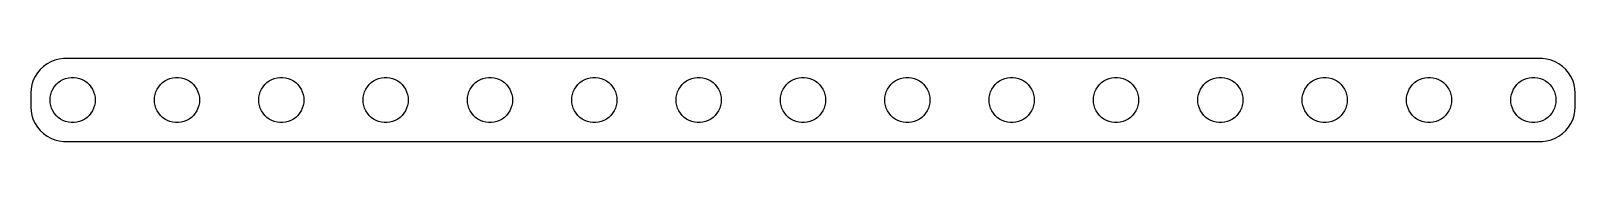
# Model space of a CAD drawing. Header units: metres. Extents: x 9 to 231, y 9 to 21.
import ezdxf

# ---------------------------------------------------------------- set-up
doc = ezdxf.new("R2010")
doc.units = ezdxf.units.M

msp = doc.modelspace()

# ---------------------------------------------------------------- linework, layer by layer
for p, q in [((11.3209, 20.2216), (10.8129, 19.8526)), ((11.8711, 20.5241), (11.3209, 20.2216)), ((12.4549, 20.7553), (11.8711, 20.5241)), ((13.0631, 20.9114), (12.4549, 20.7553)), ((13.686, 20.9901), (13.0631, 20.9114)), ((14, 20.9901), (13.686, 20.9901)), ((226, 21), (14, 21)), ((14, 21), (14, 20.9901)), ((226, 20.9901), (226, 21)), ((226.314, 20.9901), (226, 20.9901)), ((226.937, 20.9114), (226.314, 20.9901)), ((227.545, 20.7553), (226.937, 20.9114)), ((228.129, 20.5241), (227.545, 20.7553)), ((228.679, 20.2216), (228.129, 20.5241)), ((229.187, 19.8526), (228.679, 20.2216)), ((9.3511, 17.8406), (9.1571, 17.2434)), ((9.6184, 18.4088), (9.3511, 17.8406)), ((9.9549, 18.9389), (9.6184, 18.4088)), ((10.3551, 19.4227), (9.9549, 18.9389)), ((10.8129, 19.8526), (10.3551, 19.4227)), ((13.2586, 17.7441), (13.6162, 17.9407)), ((13.6162, 17.9407), (13.9957, 18.0909)), ((13.9957, 18.0909), (14.391, 18.1924)), ((14.391, 18.1924), (14.7959, 18.2436)), ((14.7959, 18.2436), (15.2041, 18.2436)), ((15.2041, 18.2436), (15.609, 18.1924)), ((15.609, 18.1924), (16.0043, 18.0909)), ((16.0043, 18.0909), (16.3838, 17.9407)), ((16.3838, 17.9407), (16.7414, 17.7441)), ((28.2586, 17.7441), (28.6162, 17.9407)), ((28.6162, 17.9407), (28.9957, 18.0909)), ((28.9957, 18.0909), (29.391, 18.1924)), ((29.391, 18.1924), (29.7959, 18.2436)), ((29.7959, 18.2436), (30.2041, 18.2436)), ((30.2041, 18.2436), (30.609, 18.1924)), ((30.609, 18.1924), (31.0043, 18.0909)), ((31.0043, 18.0909), (31.3838, 17.9407)), ((31.3838, 17.9407), (31.7414, 17.7441)), ((43.2586, 17.7441), (43.6162, 17.9407)), ((43.6162, 17.9407), (43.9957, 18.0909)), ((43.9957, 18.0909), (44.391, 18.1924)), ((44.391, 18.1924), (44.7959, 18.2436)), ((44.7959, 18.2436), (45.2041, 18.2436)), ((45.2041, 18.2436), (45.609, 18.1924)), ((45.609, 18.1924), (46.0043, 18.0909)), ((46.0043, 18.0909), (46.3838, 17.9407)), ((46.3838, 17.9407), (46.7414, 17.7441)), ((58.2586, 17.7441), (58.6162, 17.9407)), ((58.6162, 17.9407), (58.9957, 18.0909)), ((58.9957, 18.0909), (59.391, 18.1924)), ((59.391, 18.1924), (59.7959, 18.2436)), ((59.7959, 18.2436), (60.2041, 18.2436)), ((60.2041, 18.2436), (60.609, 18.1924)), ((60.609, 18.1924), (61.0043, 18.0909)), ((61.0043, 18.0909), (61.3838, 17.9407)), ((61.3838, 17.9407), (61.7414, 17.7441)), ((73.2586, 17.7441), (73.6162, 17.9407)), ((73.6162, 17.9407), (73.9957, 18.0909)), ((73.9957, 18.0909), (74.391, 18.1924)), ((74.391, 18.1924), (74.7959, 18.2436)), ((74.7959, 18.2436), (75.2041, 18.2436)), ((75.2041, 18.2436), (75.609, 18.1924)), ((75.609, 18.1924), (76.0043, 18.0909)), ((76.0043, 18.0909), (76.3838, 17.9407)), ((76.3838, 17.9407), (76.7414, 17.7441)), ((88.2586, 17.7441), (88.6162, 17.9407)), ((88.6162, 17.9407), (88.9957, 18.0909)), ((88.9957, 18.0909), (89.391, 18.1924)), ((89.391, 18.1924), (89.7959, 18.2436)), ((89.7959, 18.2436), (90.2041, 18.2436)), ((90.2041, 18.2436), (90.609, 18.1924)), ((90.609, 18.1924), (91.0043, 18.0909)), ((91.0043, 18.0909), (91.3838, 17.9407)), ((91.3838, 17.9407), (91.7414, 17.7441)), ((103.259, 17.7441), (103.616, 17.9407)), ((103.616, 17.9407), (103.996, 18.0909)), ((103.996, 18.0909), (104.391, 18.1924)), ((104.391, 18.1924), (104.796, 18.2436)), ((104.796, 18.2436), (105.204, 18.2436)), ((105.204, 18.2436), (105.609, 18.1924)), ((105.609, 18.1924), (106.004, 18.0909)), ((106.004, 18.0909), (106.384, 17.9407)), ((106.384, 17.9407), (106.741, 17.7441)), ((118.259, 17.7441), (118.616, 17.9407)), ((118.616, 17.9407), (118.996, 18.0909)), ((118.996, 18.0909), (119.391, 18.1924)), ((119.391, 18.1924), (119.796, 18.2436)), ((119.796, 18.2436), (120.204, 18.2436)), ((120.204, 18.2436), (120.609, 18.1924)), ((120.609, 18.1924), (121.004, 18.0909)), ((121.004, 18.0909), (121.384, 17.9407)), ((121.384, 17.9407), (121.741, 17.7441)), ((133.259, 17.7441), (133.616, 17.9407)), ((133.616, 17.9407), (133.996, 18.0909)), ((133.996, 18.0909), (134.391, 18.1924)), ((134.391, 18.1924), (134.796, 18.2436)), ((134.796, 18.2436), (135.204, 18.2436)), ((135.204, 18.2436), (135.609, 18.1924)), ((135.609, 18.1924), (136.004, 18.0909)), ((136.004, 18.0909), (136.384, 17.9407)), ((136.384, 17.9407), (136.741, 17.7441)), ((148.259, 17.7441), (148.616, 17.9407)), ((148.616, 17.9407), (148.996, 18.0909)), ((148.996, 18.0909), (149.391, 18.1924)), ((149.391, 18.1924), (149.796, 18.2436)), ((149.796, 18.2436), (150.204, 18.2436)), ((150.204, 18.2436), (150.609, 18.1924)), ((150.609, 18.1924), (151.004, 18.0909)), ((151.004, 18.0909), (151.384, 17.9407)), ((151.384, 17.9407), (151.741, 17.7441)), ((163.259, 17.7441), (163.616, 17.9407)), ((163.616, 17.9407), (163.996, 18.0909)), ((163.996, 18.0909), (164.391, 18.1924)), ((164.391, 18.1924), (164.796, 18.2436)), ((164.796, 18.2436), (165.204, 18.2436)), ((165.204, 18.2436), (165.609, 18.1924)), ((165.609, 18.1924), (166.004, 18.0909)), ((166.004, 18.0909), (166.384, 17.9407)), ((166.384, 17.9407), (166.741, 17.7441)), ((178.259, 17.7441), (178.616, 17.9407)), ((178.616, 17.9407), (178.996, 18.0909)), ((178.996, 18.0909), (179.391, 18.1924)), ((179.391, 18.1924), (179.796, 18.2436)), ((179.796, 18.2436), (180.204, 18.2436)), ((180.204, 18.2436), (180.609, 18.1924)), ((180.609, 18.1924), (181.004, 18.0909)), ((181.004, 18.0909), (181.384, 17.9407)), ((181.384, 17.9407), (181.741, 17.7441)), ((193.259, 17.7441), (193.616, 17.9407)), ((193.616, 17.9407), (193.996, 18.0909)), ((193.996, 18.0909), (194.391, 18.1924)), ((194.391, 18.1924), (194.796, 18.2436)), ((194.796, 18.2436), (195.204, 18.2436)), ((195.204, 18.2436), (195.609, 18.1924)), ((195.609, 18.1924), (196.004, 18.0909)), ((196.004, 18.0909), (196.384, 17.9407)), ((196.384, 17.9407), (196.741, 17.7441)), ((208.259, 17.7441), (208.616, 17.9407)), ((208.616, 17.9407), (208.996, 18.0909)), ((208.996, 18.0909), (209.391, 18.1924)), ((209.391, 18.1924), (209.796, 18.2436)), ((209.796, 18.2436), (210.204, 18.2436)), ((210.204, 18.2436), (210.609, 18.1924)), ((210.609, 18.1924), (211.004, 18.0909)), ((211.004, 18.0909), (211.384, 17.9407)), ((211.384, 17.9407), (211.741, 17.7441)), ((223.259, 17.7441), (223.616, 17.9407)), ((223.616, 17.9407), (223.996, 18.0909)), ((223.996, 18.0909), (224.391, 18.1924)), ((224.391, 18.1924), (224.796, 18.2436)), ((224.796, 18.2436), (225.204, 18.2436)), ((225.204, 18.2436), (225.609, 18.1924)), ((225.609, 18.1924), (226.004, 18.0909)), ((226.004, 18.0909), (226.384, 17.9407)), ((226.384, 17.9407), (226.741, 17.7441)), ((229.645, 19.4227), (229.187, 19.8526)), ((230.045, 18.9389), (229.645, 19.4227)), ((230.382, 18.4088), (230.045, 18.9389)), ((230.649, 17.8406), (230.382, 18.4088)), ((230.843, 17.2434), (230.649, 17.8406)), ((9.0394, 16.6267), (9, 16)), ((9, 16), (9, 14)), ((9.1571, 17.2434), (9.0394, 16.6267)), ((11.7756, 15.4073), (11.8521, 15.8082)), ((11.8521, 15.8082), (11.9782, 16.1964)), ((11.9782, 16.1964), (12.152, 16.5657)), ((12.152, 16.5657), (12.3707, 16.9103)), ((12.3707, 16.9103), (12.6308, 17.2248)), ((12.6308, 17.2248), (12.9284, 17.5042)), ((12.9284, 17.5042), (13.2586, 17.7441)), ((16.7414, 17.7441), (17.0716, 17.5042)), ((17.0716, 17.5042), (17.3691, 17.2248)), ((17.3691, 17.2248), (17.6293, 16.9103)), ((17.6293, 16.9103), (17.848, 16.5657)), ((17.848, 16.5657), (18.0218, 16.1964)), ((18.0218, 16.1964), (18.1479, 15.8082)), ((18.1479, 15.8082), (18.2244, 15.4073)), ((26.7756, 15.4073), (26.8521, 15.8082)), ((26.8521, 15.8082), (26.9782, 16.1964)), ((26.9782, 16.1964), (27.152, 16.5657)), ((27.152, 16.5657), (27.3707, 16.9103)), ((27.3707, 16.9103), (27.6308, 17.2248)), ((27.6308, 17.2248), (27.9284, 17.5042)), ((27.9284, 17.5042), (28.2586, 17.7441)), ((31.7414, 17.7441), (32.0716, 17.5042)), ((32.0716, 17.5042), (32.3691, 17.2248)), ((32.3691, 17.2248), (32.6293, 16.9103)), ((32.6293, 16.9103), (32.848, 16.5657)), ((32.848, 16.5657), (33.0218, 16.1964)), ((33.0218, 16.1964), (33.1479, 15.8082)), ((33.1479, 15.8082), (33.2244, 15.4073)), ((41.7756, 15.4073), (41.8521, 15.8082)), ((41.8521, 15.8082), (41.9782, 16.1964)), ((41.9782, 16.1964), (42.152, 16.5657)), ((42.152, 16.5657), (42.3707, 16.9103)), ((42.3707, 16.9103), (42.6308, 17.2248)), ((42.6308, 17.2248), (42.9284, 17.5042)), ((42.9284, 17.5042), (43.2586, 17.7441)), ((46.7414, 17.7441), (47.0716, 17.5042)), ((47.0716, 17.5042), (47.3691, 17.2248)), ((47.3691, 17.2248), (47.6293, 16.9103)), ((47.6293, 16.9103), (47.848, 16.5657)), ((47.848, 16.5657), (48.0218, 16.1964)), ((48.0218, 16.1964), (48.1479, 15.8082)), ((48.1479, 15.8082), (48.2244, 15.4073)), ((56.7756, 15.4073), (56.8521, 15.8082)), ((56.8521, 15.8082), (56.9782, 16.1964)), ((56.9782, 16.1964), (57.152, 16.5657)), ((57.152, 16.5657), (57.3707, 16.9103)), ((57.3707, 16.9103), (57.6308, 17.2248)), ((57.6308, 17.2248), (57.9284, 17.5042)), ((57.9284, 17.5042), (58.2586, 17.7441)), ((61.7414, 17.7441), (62.0716, 17.5042)), ((62.0716, 17.5042), (62.3691, 17.2248)), ((62.3691, 17.2248), (62.6293, 16.9103)), ((62.6293, 16.9103), (62.848, 16.5657)), ((62.848, 16.5657), (63.0218, 16.1964)), ((63.0218, 16.1964), (63.1479, 15.8082)), ((63.1479, 15.8082), (63.2244, 15.4073)), ((71.7756, 15.4073), (71.8521, 15.8082)), ((71.8521, 15.8082), (71.9782, 16.1964)), ((71.9782, 16.1964), (72.152, 16.5657)), ((72.152, 16.5657), (72.3707, 16.9103)), ((72.3707, 16.9103), (72.6308, 17.2248)), ((72.6308, 17.2248), (72.9284, 17.5042)), ((72.9284, 17.5042), (73.2586, 17.7441)), ((76.7414, 17.7441), (77.0716, 17.5042)), ((77.0716, 17.5042), (77.3691, 17.2248)), ((77.3691, 17.2248), (77.6293, 16.9103)), ((77.6293, 16.9103), (77.848, 16.5657)), ((77.848, 16.5657), (78.0218, 16.1964)), ((78.0218, 16.1964), (78.1479, 15.8082)), ((78.1479, 15.8082), (78.2244, 15.4073)), ((86.7756, 15.4073), (86.8521, 15.8082)), ((86.8521, 15.8082), (86.9782, 16.1964)), ((86.9782, 16.1964), (87.152, 16.5657)), ((87.152, 16.5657), (87.3707, 16.9103)), ((87.3707, 16.9103), (87.6308, 17.2248)), ((87.6308, 17.2248), (87.9284, 17.5042)), ((87.9284, 17.5042), (88.2586, 17.7441)), ((91.7414, 17.7441), (92.0716, 17.5042)), ((92.0716, 17.5042), (92.3691, 17.2248)), ((92.3691, 17.2248), (92.6293, 16.9103)), ((92.6293, 16.9103), (92.848, 16.5657)), ((92.848, 16.5657), (93.0218, 16.1964)), ((93.0218, 16.1964), (93.1479, 15.8082)), ((93.1479, 15.8082), (93.2244, 15.4073)), ((101.776, 15.4073), (101.852, 15.8082)), ((101.852, 15.8082), (101.978, 16.1964)), ((101.978, 16.1964), (102.152, 16.5657)), ((102.152, 16.5657), (102.371, 16.9103)), ((102.371, 16.9103), (102.631, 17.2248)), ((102.631, 17.2248), (102.928, 17.5042)), ((102.928, 17.5042), (103.259, 17.7441)), ((106.741, 17.7441), (107.072, 17.5042)), ((107.072, 17.5042), (107.369, 17.2248)), ((107.369, 17.2248), (107.629, 16.9103)), ((107.629, 16.9103), (107.848, 16.5657)), ((107.848, 16.5657), (108.022, 16.1964)), ((108.022, 16.1964), (108.148, 15.8082)), ((108.148, 15.8082), (108.224, 15.4073)), ((116.776, 15.4073), (116.852, 15.8082)), ((116.852, 15.8082), (116.978, 16.1964)), ((116.978, 16.1964), (117.152, 16.5657)), ((117.152, 16.5657), (117.371, 16.9103)), ((117.371, 16.9103), (117.631, 17.2248)), ((117.631, 17.2248), (117.928, 17.5042)), ((117.928, 17.5042), (118.259, 17.7441)), ((121.741, 17.7441), (122.072, 17.5042)), ((122.072, 17.5042), (122.369, 17.2248)), ((122.369, 17.2248), (122.629, 16.9103)), ((122.629, 16.9103), (122.848, 16.5657)), ((122.848, 16.5657), (123.022, 16.1964)), ((123.022, 16.1964), (123.148, 15.8082)), ((123.148, 15.8082), (123.224, 15.4073)), ((131.776, 15.4073), (131.852, 15.8082)), ((131.852, 15.8082), (131.978, 16.1964)), ((131.978, 16.1964), (132.152, 16.5657)), ((132.152, 16.5657), (132.371, 16.9103)), ((132.371, 16.9103), (132.631, 17.2248)), ((132.631, 17.2248), (132.928, 17.5042)), ((132.928, 17.5042), (133.259, 17.7441)), ((136.741, 17.7441), (137.072, 17.5042)), ((137.072, 17.5042), (137.369, 17.2248)), ((137.369, 17.2248), (137.629, 16.9103)), ((137.629, 16.9103), (137.848, 16.5657)), ((137.848, 16.5657), (138.022, 16.1964)), ((138.022, 16.1964), (138.148, 15.8082)), ((138.148, 15.8082), (138.224, 15.4073)), ((146.776, 15.4073), (146.852, 15.8082)), ((146.852, 15.8082), (146.978, 16.1964)), ((146.978, 16.1964), (147.152, 16.5657)), ((147.152, 16.5657), (147.371, 16.9103)), ((147.371, 16.9103), (147.631, 17.2248)), ((147.631, 17.2248), (147.928, 17.5042)), ((147.928, 17.5042), (148.259, 17.7441)), ((151.741, 17.7441), (152.072, 17.5042)), ((152.072, 17.5042), (152.369, 17.2248)), ((152.369, 17.2248), (152.629, 16.9103)), ((152.629, 16.9103), (152.848, 16.5657)), ((152.848, 16.5657), (153.022, 16.1964)), ((153.022, 16.1964), (153.148, 15.8082)), ((153.148, 15.8082), (153.224, 15.4073)), ((161.776, 15.4073), (161.852, 15.8082)), ((161.852, 15.8082), (161.978, 16.1964)), ((161.978, 16.1964), (162.152, 16.5657)), ((162.152, 16.5657), (162.371, 16.9103)), ((162.371, 16.9103), (162.631, 17.2248)), ((162.631, 17.2248), (162.928, 17.5042)), ((162.928, 17.5042), (163.259, 17.7441)), ((166.741, 17.7441), (167.072, 17.5042)), ((167.072, 17.5042), (167.369, 17.2248)), ((167.369, 17.2248), (167.629, 16.9103)), ((167.629, 16.9103), (167.848, 16.5657)), ((167.848, 16.5657), (168.022, 16.1964)), ((168.022, 16.1964), (168.148, 15.8082)), ((168.148, 15.8082), (168.224, 15.4073)), ((176.776, 15.4073), (176.852, 15.8082)), ((176.852, 15.8082), (176.978, 16.1964)), ((176.978, 16.1964), (177.152, 16.5657)), ((177.152, 16.5657), (177.371, 16.9103)), ((177.371, 16.9103), (177.631, 17.2248)), ((177.631, 17.2248), (177.928, 17.5042)), ((177.928, 17.5042), (178.259, 17.7441)), ((181.741, 17.7441), (182.072, 17.5042)), ((182.072, 17.5042), (182.369, 17.2248)), ((182.369, 17.2248), (182.629, 16.9103)), ((182.629, 16.9103), (182.848, 16.5657)), ((182.848, 16.5657), (183.022, 16.1964)), ((183.022, 16.1964), (183.148, 15.8082)), ((183.148, 15.8082), (183.224, 15.4073)), ((191.776, 15.4073), (191.852, 15.8082)), ((191.852, 15.8082), (191.978, 16.1964)), ((191.978, 16.1964), (192.152, 16.5657)), ((192.152, 16.5657), (192.371, 16.9103)), ((192.371, 16.9103), (192.631, 17.2248)), ((192.631, 17.2248), (192.928, 17.5042)), ((192.928, 17.5042), (193.259, 17.7441)), ((196.741, 17.7441), (197.072, 17.5042)), ((197.072, 17.5042), (197.369, 17.2248)), ((197.369, 17.2248), (197.629, 16.9103)), ((197.629, 16.9103), (197.848, 16.5657)), ((197.848, 16.5657), (198.022, 16.1964)), ((198.022, 16.1964), (198.148, 15.8082)), ((198.148, 15.8082), (198.224, 15.4073)), ((206.776, 15.4073), (206.852, 15.8082)), ((206.852, 15.8082), (206.978, 16.1964)), ((206.978, 16.1964), (207.152, 16.5657)), ((207.152, 16.5657), (207.371, 16.9103)), ((207.371, 16.9103), (207.631, 17.2248)), ((207.631, 17.2248), (207.928, 17.5042)), ((207.928, 17.5042), (208.259, 17.7441)), ((211.741, 17.7441), (212.072, 17.5042)), ((212.072, 17.5042), (212.369, 17.2248)), ((212.369, 17.2248), (212.629, 16.9103)), ((212.629, 16.9103), (212.848, 16.5657)), ((212.848, 16.5657), (213.022, 16.1964)), ((213.022, 16.1964), (213.148, 15.8082)), ((213.148, 15.8082), (213.224, 15.4073)), ((221.776, 15.4073), (221.852, 15.8082)), ((221.852, 15.8082), (221.978, 16.1964)), ((221.978, 16.1964), (222.152, 16.5657)), ((222.152, 16.5657), (222.371, 16.9103)), ((222.371, 16.9103), (222.631, 17.2248)), ((222.631, 17.2248), (222.928, 17.5042)), ((222.928, 17.5042), (223.259, 17.7441)), ((226.741, 17.7441), (227.072, 17.5042)), ((227.072, 17.5042), (227.369, 17.2248)), ((227.369, 17.2248), (227.629, 16.9103)), ((227.629, 16.9103), (227.848, 16.5657)), ((227.848, 16.5657), (228.022, 16.1964)), ((228.022, 16.1964), (228.148, 15.8082)), ((228.148, 15.8082), (228.224, 15.4073)), ((230.961, 16.6267), (230.843, 17.2434)), ((231, 16), (230.961, 16.6267)), ((231, 14), (231, 16)), ((9, 14), (9.0394, 13.3733)), ((9.0394, 13.3733), (9.1571, 12.7565)), ((11.75, 15), (11.7756, 15.4073)), ((11.7756, 14.5927), (11.75, 15)), ((11.8521, 14.1918), (11.7756, 14.5927)), ((11.9782, 13.8036), (11.8521, 14.1918)), ((12.152, 13.4343), (11.9782, 13.8036)), ((12.3707, 13.0897), (12.152, 13.4343)), ((17.848, 13.4343), (17.6293, 13.0897)), ((18.0218, 13.8036), (17.848, 13.4343)), ((18.1479, 14.1918), (18.0218, 13.8036)), ((18.2244, 14.5927), (18.1479, 14.1918)), ((18.2244, 15.4073), (18.25, 15)), ((18.25, 15), (18.2244, 14.5927)), ((26.75, 15), (26.7756, 15.4073)), ((26.7756, 14.5927), (26.75, 15)), ((26.8521, 14.1918), (26.7756, 14.5927)), ((26.9782, 13.8036), (26.8521, 14.1918)), ((27.152, 13.4343), (26.9782, 13.8036)), ((27.3707, 13.0897), (27.152, 13.4343)), ((32.848, 13.4343), (32.6293, 13.0897)), ((33.0218, 13.8036), (32.848, 13.4343)), ((33.1479, 14.1918), (33.0218, 13.8036)), ((33.2244, 14.5927), (33.1479, 14.1918)), ((33.2244, 15.4073), (33.25, 15)), ((33.25, 15), (33.2244, 14.5927)), ((41.75, 15), (41.7756, 15.4073)), ((41.7756, 14.5927), (41.75, 15)), ((41.8521, 14.1918), (41.7756, 14.5927)), ((41.9782, 13.8036), (41.8521, 14.1918)), ((42.152, 13.4343), (41.9782, 13.8036)), ((42.3707, 13.0897), (42.152, 13.4343)), ((47.848, 13.4343), (47.6293, 13.0897)), ((48.0218, 13.8036), (47.848, 13.4343)), ((48.1479, 14.1918), (48.0218, 13.8036)), ((48.2244, 14.5927), (48.1479, 14.1918)), ((48.2244, 15.4073), (48.25, 15)), ((48.25, 15), (48.2244, 14.5927)), ((56.75, 15), (56.7756, 15.4073)), ((56.7756, 14.5927), (56.75, 15)), ((56.8521, 14.1918), (56.7756, 14.5927)), ((56.9782, 13.8036), (56.8521, 14.1918)), ((57.152, 13.4343), (56.9782, 13.8036)), ((57.3707, 13.0897), (57.152, 13.4343)), ((62.848, 13.4343), (62.6293, 13.0897)), ((63.0218, 13.8036), (62.848, 13.4343)), ((63.1479, 14.1918), (63.0218, 13.8036)), ((63.2244, 14.5927), (63.1479, 14.1918)), ((63.2244, 15.4073), (63.25, 15)), ((63.25, 15), (63.2244, 14.5927)), ((71.75, 15), (71.7756, 15.4073)), ((71.7756, 14.5927), (71.75, 15)), ((71.8521, 14.1918), (71.7756, 14.5927)), ((71.9782, 13.8036), (71.8521, 14.1918)), ((72.152, 13.4343), (71.9782, 13.8036)), ((72.3707, 13.0897), (72.152, 13.4343)), ((77.848, 13.4343), (77.6293, 13.0897)), ((78.0218, 13.8036), (77.848, 13.4343)), ((78.1479, 14.1918), (78.0218, 13.8036)), ((78.2244, 14.5927), (78.1479, 14.1918)), ((78.2244, 15.4073), (78.25, 15)), ((78.25, 15), (78.2244, 14.5927)), ((86.75, 15), (86.7756, 15.4073)), ((86.7756, 14.5927), (86.75, 15)), ((86.8521, 14.1918), (86.7756, 14.5927)), ((86.9782, 13.8036), (86.8521, 14.1918)), ((87.152, 13.4343), (86.9782, 13.8036)), ((87.3707, 13.0897), (87.152, 13.4343)), ((92.848, 13.4343), (92.6293, 13.0897)), ((93.0218, 13.8036), (92.848, 13.4343)), ((93.1479, 14.1918), (93.0218, 13.8036)), ((93.2244, 14.5927), (93.1479, 14.1918)), ((93.2244, 15.4073), (93.25, 15)), ((93.25, 15), (93.2244, 14.5927)), ((101.75, 15), (101.776, 15.4073)), ((101.776, 14.5927), (101.75, 15)), ((101.852, 14.1918), (101.776, 14.5927)), ((101.978, 13.8036), (101.852, 14.1918)), ((102.152, 13.4343), (101.978, 13.8036)), ((102.371, 13.0897), (102.152, 13.4343)), ((107.848, 13.4343), (107.629, 13.0897)), ((108.022, 13.8036), (107.848, 13.4343)), ((108.148, 14.1918), (108.022, 13.8036)), ((108.224, 14.5927), (108.148, 14.1918)), ((108.224, 15.4073), (108.25, 15)), ((108.25, 15), (108.224, 14.5927)), ((116.75, 15), (116.776, 15.4073)), ((116.776, 14.5927), (116.75, 15)), ((116.852, 14.1918), (116.776, 14.5927)), ((116.978, 13.8036), (116.852, 14.1918)), ((117.152, 13.4343), (116.978, 13.8036)), ((117.371, 13.0897), (117.152, 13.4343)), ((122.848, 13.4343), (122.629, 13.0897)), ((123.022, 13.8036), (122.848, 13.4343)), ((123.148, 14.1918), (123.022, 13.8036)), ((123.224, 14.5927), (123.148, 14.1918)), ((123.224, 15.4073), (123.25, 15)), ((123.25, 15), (123.224, 14.5927)), ((131.75, 15), (131.776, 15.4073)), ((131.776, 14.5927), (131.75, 15)), ((131.852, 14.1918), (131.776, 14.5927)), ((131.978, 13.8036), (131.852, 14.1918)), ((132.152, 13.4343), (131.978, 13.8036)), ((132.371, 13.0897), (132.152, 13.4343)), ((137.848, 13.4343), (137.629, 13.0897)), ((138.022, 13.8036), (137.848, 13.4343)), ((138.148, 14.1918), (138.022, 13.8036)), ((138.224, 14.5927), (138.148, 14.1918)), ((138.224, 15.4073), (138.25, 15)), ((138.25, 15), (138.224, 14.5927)), ((146.75, 15), (146.776, 15.4073)), ((146.776, 14.5927), (146.75, 15)), ((146.852, 14.1918), (146.776, 14.5927)), ((146.978, 13.8036), (146.852, 14.1918)), ((147.152, 13.4343), (146.978, 13.8036)), ((147.371, 13.0897), (147.152, 13.4343)), ((152.848, 13.4343), (152.629, 13.0897)), ((153.022, 13.8036), (152.848, 13.4343)), ((153.148, 14.1918), (153.022, 13.8036)), ((153.224, 14.5927), (153.148, 14.1918)), ((153.224, 15.4073), (153.25, 15)), ((153.25, 15), (153.224, 14.5927)), ((161.75, 15), (161.776, 15.4073)), ((161.776, 14.5927), (161.75, 15)), ((161.852, 14.1918), (161.776, 14.5927)), ((161.978, 13.8036), (161.852, 14.1918)), ((162.152, 13.4343), (161.978, 13.8036)), ((162.371, 13.0897), (162.152, 13.4343)), ((167.848, 13.4343), (167.629, 13.0897)), ((168.022, 13.8036), (167.848, 13.4343)), ((168.148, 14.1918), (168.022, 13.8036)), ((168.224, 14.5927), (168.148, 14.1918)), ((168.224, 15.4073), (168.25, 15)), ((168.25, 15), (168.224, 14.5927)), ((176.75, 15), (176.776, 15.4073)), ((176.776, 14.5927), (176.75, 15)), ((176.852, 14.1918), (176.776, 14.5927)), ((176.978, 13.8036), (176.852, 14.1918)), ((177.152, 13.4343), (176.978, 13.8036)), ((177.371, 13.0897), (177.152, 13.4343)), ((182.848, 13.4343), (182.629, 13.0897)), ((183.022, 13.8036), (182.848, 13.4343)), ((183.148, 14.1918), (183.022, 13.8036)), ((183.224, 14.5927), (183.148, 14.1918)), ((183.224, 15.4073), (183.25, 15)), ((183.25, 15), (183.224, 14.5927)), ((191.75, 15), (191.776, 15.4073)), ((191.776, 14.5927), (191.75, 15)), ((191.852, 14.1918), (191.776, 14.5927)), ((191.978, 13.8036), (191.852, 14.1918)), ((192.152, 13.4343), (191.978, 13.8036)), ((192.371, 13.0897), (192.152, 13.4343)), ((197.848, 13.4343), (197.629, 13.0897)), ((198.022, 13.8036), (197.848, 13.4343)), ((198.148, 14.1918), (198.022, 13.8036)), ((198.224, 14.5927), (198.148, 14.1918)), ((198.224, 15.4073), (198.25, 15)), ((198.25, 15), (198.224, 14.5927)), ((206.75, 15), (206.776, 15.4073)), ((206.776, 14.5927), (206.75, 15)), ((206.852, 14.1918), (206.776, 14.5927)), ((206.978, 13.8036), (206.852, 14.1918)), ((207.152, 13.4343), (206.978, 13.8036)), ((207.371, 13.0897), (207.152, 13.4343)), ((212.848, 13.4343), (212.629, 13.0897)), ((213.022, 13.8036), (212.848, 13.4343)), ((213.148, 14.1918), (213.022, 13.8036)), ((213.224, 14.5927), (213.148, 14.1918)), ((213.224, 15.4073), (213.25, 15)), ((213.25, 15), (213.224, 14.5927)), ((221.75, 15), (221.776, 15.4073)), ((221.776, 14.5927), (221.75, 15)), ((221.852, 14.1918), (221.776, 14.5927)), ((221.978, 13.8036), (221.852, 14.1918)), ((222.152, 13.4343), (221.978, 13.8036)), ((222.371, 13.0897), (222.152, 13.4343)), ((227.848, 13.4343), (227.629, 13.0897)), ((228.022, 13.8036), (227.848, 13.4343)), ((228.148, 14.1918), (228.022, 13.8036)), ((228.224, 14.5927), (228.148, 14.1918)), ((228.224, 15.4073), (228.25, 15)), ((228.25, 15), (228.224, 14.5927)), ((230.843, 12.7565), (230.961, 13.3733)), ((230.961, 13.3733), (231, 14)), ((9.1571, 12.7565), (9.3511, 12.1594)), ((9.3511, 12.1594), (9.6184, 11.5912)), ((9.6184, 11.5912), (9.9549, 11.0611)), ((12.6308, 12.7752), (12.3707, 13.0897)), ((12.9284, 12.4958), (12.6308, 12.7752)), ((13.2586, 12.2559), (12.9284, 12.4958)), ((13.6162, 12.0593), (13.2586, 12.2559)), ((13.9957, 11.9091), (13.6162, 12.0593)), ((14.391, 11.8076), (13.9957, 11.9091)), ((14.7959, 11.7564), (14.391, 11.8076)), ((15.2041, 11.7564), (14.7959, 11.7564)), ((15.609, 11.8076), (15.2041, 11.7564)), ((16.0043, 11.9091), (15.609, 11.8076)), ((16.3838, 12.0593), (16.0043, 11.9091)), ((16.7414, 12.2559), (16.3838, 12.0593)), ((17.0716, 12.4958), (16.7414, 12.2559)), ((17.3691, 12.7752), (17.0716, 12.4958)), ((17.6293, 13.0897), (17.3691, 12.7752)), ((27.6308, 12.7752), (27.3707, 13.0897)), ((27.9284, 12.4958), (27.6308, 12.7752)), ((28.2586, 12.2559), (27.9284, 12.4958)), ((28.6162, 12.0593), (28.2586, 12.2559)), ((28.9957, 11.9091), (28.6162, 12.0593)), ((29.391, 11.8076), (28.9957, 11.9091)), ((29.7959, 11.7564), (29.391, 11.8076)), ((30.2041, 11.7564), (29.7959, 11.7564)), ((30.609, 11.8076), (30.2041, 11.7564)), ((31.0043, 11.9091), (30.609, 11.8076)), ((31.3838, 12.0593), (31.0043, 11.9091)), ((31.7414, 12.2559), (31.3838, 12.0593)), ((32.0716, 12.4958), (31.7414, 12.2559)), ((32.3691, 12.7752), (32.0716, 12.4958)), ((32.6293, 13.0897), (32.3691, 12.7752)), ((42.6308, 12.7752), (42.3707, 13.0897)), ((42.9284, 12.4958), (42.6308, 12.7752)), ((43.2586, 12.2559), (42.9284, 12.4958)), ((43.6162, 12.0593), (43.2586, 12.2559)), ((43.9957, 11.9091), (43.6162, 12.0593)), ((44.391, 11.8076), (43.9957, 11.9091)), ((44.7959, 11.7564), (44.391, 11.8076)), ((45.2041, 11.7564), (44.7959, 11.7564)), ((45.609, 11.8076), (45.2041, 11.7564)), ((46.0043, 11.9091), (45.609, 11.8076)), ((46.3838, 12.0593), (46.0043, 11.9091)), ((46.7414, 12.2559), (46.3838, 12.0593)), ((47.0716, 12.4958), (46.7414, 12.2559)), ((47.3691, 12.7752), (47.0716, 12.4958)), ((47.6293, 13.0897), (47.3691, 12.7752)), ((57.6308, 12.7752), (57.3707, 13.0897)), ((57.9284, 12.4958), (57.6308, 12.7752)), ((58.2586, 12.2559), (57.9284, 12.4958)), ((58.6162, 12.0593), (58.2586, 12.2559)), ((58.9957, 11.9091), (58.6162, 12.0593)), ((59.391, 11.8076), (58.9957, 11.9091)), ((59.7959, 11.7564), (59.391, 11.8076)), ((60.2041, 11.7564), (59.7959, 11.7564)), ((60.609, 11.8076), (60.2041, 11.7564)), ((61.0043, 11.9091), (60.609, 11.8076)), ((61.3838, 12.0593), (61.0043, 11.9091)), ((61.7414, 12.2559), (61.3838, 12.0593)), ((62.0716, 12.4958), (61.7414, 12.2559)), ((62.3691, 12.7752), (62.0716, 12.4958)), ((62.6293, 13.0897), (62.3691, 12.7752)), ((72.6308, 12.7752), (72.3707, 13.0897)), ((72.9284, 12.4958), (72.6308, 12.7752)), ((73.2586, 12.2559), (72.9284, 12.4958)), ((73.6162, 12.0593), (73.2586, 12.2559)), ((73.9957, 11.9091), (73.6162, 12.0593)), ((74.391, 11.8076), (73.9957, 11.9091)), ((74.7959, 11.7564), (74.391, 11.8076)), ((75.2041, 11.7564), (74.7959, 11.7564)), ((75.609, 11.8076), (75.2041, 11.7564)), ((76.0043, 11.9091), (75.609, 11.8076)), ((76.3838, 12.0593), (76.0043, 11.9091)), ((76.7414, 12.2559), (76.3838, 12.0593)), ((77.0716, 12.4958), (76.7414, 12.2559)), ((77.3691, 12.7752), (77.0716, 12.4958)), ((77.6293, 13.0897), (77.3691, 12.7752)), ((87.6308, 12.7752), (87.3707, 13.0897)), ((87.9284, 12.4958), (87.6308, 12.7752)), ((88.2586, 12.2559), (87.9284, 12.4958)), ((88.6162, 12.0593), (88.2586, 12.2559)), ((88.9957, 11.9091), (88.6162, 12.0593)), ((89.391, 11.8076), (88.9957, 11.9091)), ((89.7959, 11.7564), (89.391, 11.8076)), ((90.2041, 11.7564), (89.7959, 11.7564)), ((90.609, 11.8076), (90.2041, 11.7564)), ((91.0043, 11.9091), (90.609, 11.8076)), ((91.3838, 12.0593), (91.0043, 11.9091)), ((91.7414, 12.2559), (91.3838, 12.0593)), ((92.0716, 12.4958), (91.7414, 12.2559)), ((92.3691, 12.7752), (92.0716, 12.4958)), ((92.6293, 13.0897), (92.3691, 12.7752)), ((102.631, 12.7752), (102.371, 13.0897)), ((102.928, 12.4958), (102.631, 12.7752)), ((103.259, 12.2559), (102.928, 12.4958)), ((103.616, 12.0593), (103.259, 12.2559)), ((103.996, 11.9091), (103.616, 12.0593)), ((104.391, 11.8076), (103.996, 11.9091)), ((104.796, 11.7564), (104.391, 11.8076)), ((105.204, 11.7564), (104.796, 11.7564)), ((105.609, 11.8076), (105.204, 11.7564)), ((106.004, 11.9091), (105.609, 11.8076)), ((106.384, 12.0593), (106.004, 11.9091)), ((106.741, 12.2559), (106.384, 12.0593)), ((107.072, 12.4958), (106.741, 12.2559)), ((107.369, 12.7752), (107.072, 12.4958)), ((107.629, 13.0897), (107.369, 12.7752)), ((117.631, 12.7752), (117.371, 13.0897)), ((117.928, 12.4958), (117.631, 12.7752)), ((118.259, 12.2559), (117.928, 12.4958)), ((118.616, 12.0593), (118.259, 12.2559)), ((118.996, 11.9091), (118.616, 12.0593)), ((119.391, 11.8076), (118.996, 11.9091)), ((119.796, 11.7564), (119.391, 11.8076)), ((120.204, 11.7564), (119.796, 11.7564)), ((120.609, 11.8076), (120.204, 11.7564)), ((121.004, 11.9091), (120.609, 11.8076)), ((121.384, 12.0593), (121.004, 11.9091)), ((121.741, 12.2559), (121.384, 12.0593)), ((122.072, 12.4958), (121.741, 12.2559)), ((122.369, 12.7752), (122.072, 12.4958)), ((122.629, 13.0897), (122.369, 12.7752)), ((132.631, 12.7752), (132.371, 13.0897)), ((132.928, 12.4958), (132.631, 12.7752)), ((133.259, 12.2559), (132.928, 12.4958)), ((133.616, 12.0593), (133.259, 12.2559)), ((133.996, 11.9091), (133.616, 12.0593)), ((134.391, 11.8076), (133.996, 11.9091)), ((134.796, 11.7564), (134.391, 11.8076)), ((135.204, 11.7564), (134.796, 11.7564)), ((135.609, 11.8076), (135.204, 11.7564)), ((136.004, 11.9091), (135.609, 11.8076)), ((136.384, 12.0593), (136.004, 11.9091)), ((136.741, 12.2559), (136.384, 12.0593)), ((137.072, 12.4958), (136.741, 12.2559)), ((137.369, 12.7752), (137.072, 12.4958)), ((137.629, 13.0897), (137.369, 12.7752)), ((147.631, 12.7752), (147.371, 13.0897)), ((147.928, 12.4958), (147.631, 12.7752)), ((148.259, 12.2559), (147.928, 12.4958)), ((148.616, 12.0593), (148.259, 12.2559)), ((148.996, 11.9091), (148.616, 12.0593)), ((149.391, 11.8076), (148.996, 11.9091)), ((149.796, 11.7564), (149.391, 11.8076)), ((150.204, 11.7564), (149.796, 11.7564)), ((150.609, 11.8076), (150.204, 11.7564)), ((151.004, 11.9091), (150.609, 11.8076)), ((151.384, 12.0593), (151.004, 11.9091)), ((151.741, 12.2559), (151.384, 12.0593)), ((152.072, 12.4958), (151.741, 12.2559)), ((152.369, 12.7752), (152.072, 12.4958)), ((152.629, 13.0897), (152.369, 12.7752)), ((162.631, 12.7752), (162.371, 13.0897)), ((162.928, 12.4958), (162.631, 12.7752)), ((163.259, 12.2559), (162.928, 12.4958)), ((163.616, 12.0593), (163.259, 12.2559)), ((163.996, 11.9091), (163.616, 12.0593)), ((164.391, 11.8076), (163.996, 11.9091)), ((164.796, 11.7564), (164.391, 11.8076)), ((165.204, 11.7564), (164.796, 11.7564)), ((165.609, 11.8076), (165.204, 11.7564)), ((166.004, 11.9091), (165.609, 11.8076)), ((166.384, 12.0593), (166.004, 11.9091)), ((166.741, 12.2559), (166.384, 12.0593)), ((167.072, 12.4958), (166.741, 12.2559)), ((167.369, 12.7752), (167.072, 12.4958)), ((167.629, 13.0897), (167.369, 12.7752)), ((177.631, 12.7752), (177.371, 13.0897)), ((177.928, 12.4958), (177.631, 12.7752)), ((178.259, 12.2559), (177.928, 12.4958)), ((178.616, 12.0593), (178.259, 12.2559)), ((178.996, 11.9091), (178.616, 12.0593)), ((179.391, 11.8076), (178.996, 11.9091)), ((179.796, 11.7564), (179.391, 11.8076)), ((180.204, 11.7564), (179.796, 11.7564)), ((180.609, 11.8076), (180.204, 11.7564)), ((181.004, 11.9091), (180.609, 11.8076)), ((181.384, 12.0593), (181.004, 11.9091)), ((181.741, 12.2559), (181.384, 12.0593)), ((182.072, 12.4958), (181.741, 12.2559)), ((182.369, 12.7752), (182.072, 12.4958)), ((182.629, 13.0897), (182.369, 12.7752)), ((192.631, 12.7752), (192.371, 13.0897)), ((192.928, 12.4958), (192.631, 12.7752)), ((193.259, 12.2559), (192.928, 12.4958)), ((193.616, 12.0593), (193.259, 12.2559)), ((193.996, 11.9091), (193.616, 12.0593)), ((194.391, 11.8076), (193.996, 11.9091)), ((194.796, 11.7564), (194.391, 11.8076)), ((195.204, 11.7564), (194.796, 11.7564)), ((195.609, 11.8076), (195.204, 11.7564)), ((196.004, 11.9091), (195.609, 11.8076)), ((196.384, 12.0593), (196.004, 11.9091)), ((196.741, 12.2559), (196.384, 12.0593)), ((197.072, 12.4958), (196.741, 12.2559)), ((197.369, 12.7752), (197.072, 12.4958)), ((197.629, 13.0897), (197.369, 12.7752)), ((207.631, 12.7752), (207.371, 13.0897)), ((207.928, 12.4958), (207.631, 12.7752)), ((208.259, 12.2559), (207.928, 12.4958)), ((208.616, 12.0593), (208.259, 12.2559)), ((208.996, 11.9091), (208.616, 12.0593)), ((209.391, 11.8076), (208.996, 11.9091)), ((209.796, 11.7564), (209.391, 11.8076)), ((210.204, 11.7564), (209.796, 11.7564)), ((210.609, 11.8076), (210.204, 11.7564)), ((211.004, 11.9091), (210.609, 11.8076)), ((211.384, 12.0593), (211.004, 11.9091)), ((211.741, 12.2559), (211.384, 12.0593)), ((212.072, 12.4958), (211.741, 12.2559)), ((212.369, 12.7752), (212.072, 12.4958)), ((212.629, 13.0897), (212.369, 12.7752)), ((222.631, 12.7752), (222.371, 13.0897)), ((222.928, 12.4958), (222.631, 12.7752)), ((223.259, 12.2559), (222.928, 12.4958)), ((223.616, 12.0593), (223.259, 12.2559)), ((223.996, 11.9091), (223.616, 12.0593)), ((224.391, 11.8076), (223.996, 11.9091)), ((224.796, 11.7564), (224.391, 11.8076)), ((225.204, 11.7564), (224.796, 11.7564)), ((225.609, 11.8076), (225.204, 11.7564)), ((226.004, 11.9091), (225.609, 11.8076)), ((226.384, 12.0593), (226.004, 11.9091)), ((226.741, 12.2559), (226.384, 12.0593)), ((227.072, 12.4958), (226.741, 12.2559)), ((227.369, 12.7752), (227.072, 12.4958)), ((227.629, 13.0897), (227.369, 12.7752)), ((230.045, 11.0611), (230.382, 11.5912)), ((230.382, 11.5912), (230.649, 12.1594)), ((230.649, 12.1594), (230.843, 12.7565)), ((9.9549, 11.0611), (10.3551, 10.5773)), ((10.3551, 10.5773), (10.8129, 10.1474)), ((10.8129, 10.1474), (11.3209, 9.7783)), ((11.3209, 9.7783), (11.8711, 9.4759)), ((11.8711, 9.4759), (12.4549, 9.2447)), ((12.4549, 9.2447), (13.0631, 9.0886)), ((13.0631, 9.0886), (13.686, 9.0099)), ((13.686, 9.0099), (14, 9.0099)), ((14, 9.0099), (14, 9)), ((14, 9), (226, 9)), ((226, 9.0099), (226.314, 9.0099)), ((226, 9), (226, 9.0099)), ((226.314, 9.0099), (226.937, 9.0886)), ((226.937, 9.0886), (227.545, 9.2447)), ((227.545, 9.2447), (228.129, 9.4759)), ((228.129, 9.4759), (228.679, 9.7783)), ((228.679, 9.7783), (229.187, 10.1474)), ((229.187, 10.1474), (229.645, 10.5773)), ((229.645, 10.5773), (230.045, 11.0611))]:
    msp.add_line(p, q)

doc.saveas('drawing.dxf')
